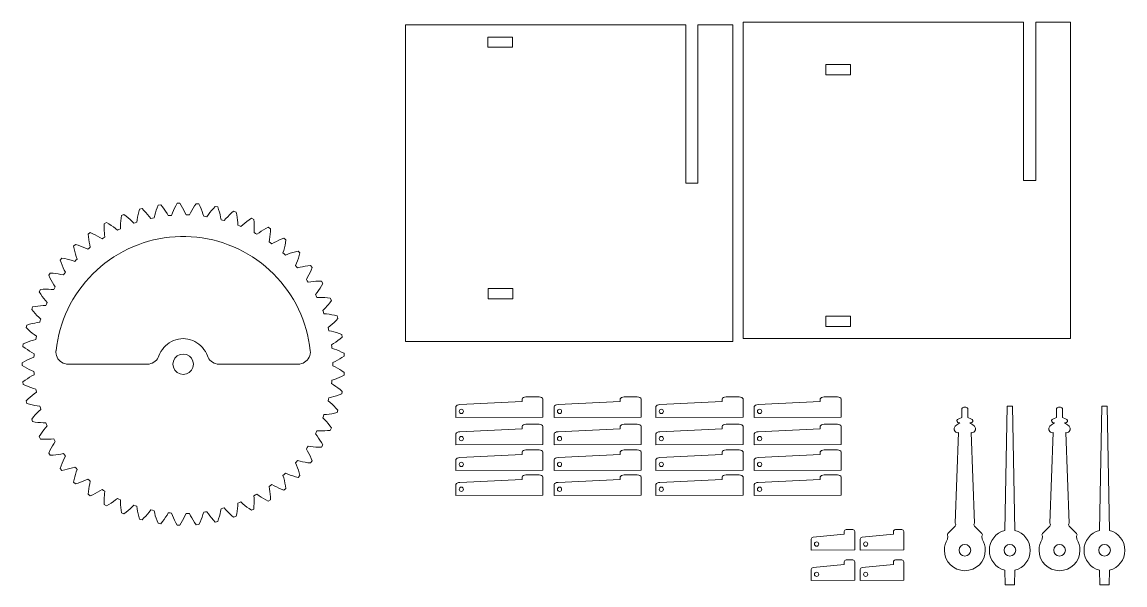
# Model space of a CAD drawing. Header units: inches. Extents: x 66 to 1178, y 184 to 797.
# Drawn here: x 70 to 609, y 522 to 797 of the extents above; entities that cross this region are included whole.
import ezdxf

# ---------------------------------------------------------------- set-up
doc = ezdxf.new("R2010")
doc.units = ezdxf.units.IN
doc.header["$MEASUREMENT"] = 0
doc.layers.add('Layer 1', color=7, linetype='Continuous')

# ---------------------------------------------------------------- blocks, each defined once
blk = doc.blocks.new('block 2')
at = {"layer": 'Layer 1', "color": 250, "lineweight": 13, "true_color": 0x1d1d1b}
for points in [[(582.28, 797.28), (565.28, 797.28), (565.28, 719.86), (559.28, 719.86), (559.28, 797.28), (422.28, 797.28), (422.28, 642.44), (582.28, 642.44), (582.28, 797.28)], [(474.78, 776.44), (468.79, 776.44), (462.78, 776.44), (462.78, 771.44), (474.78, 771.44), (474.78, 776.44)], [(474.78, 653.44), (468.79, 653.44), (462.78, 653.44), (462.78, 648.44), (474.78, 648.44), (474.78, 653.44)]]:
    blk.add_lwpolyline(points, dxfattribs=at)

msp = doc.modelspace()

# ---------------------------------------------------------------- linework, layer by layer
at = {"layer": 'Layer 1', "color": 250, "lineweight": 13, "true_color": 0x1d1d1b}
for points in [[(400.25, 795.96), (417.25, 795.96), (417.25, 641.11), (257.25, 641.11), (257.25, 795.96), (394.25, 795.96), (394.25, 718.53), (400.25, 718.53), (400.25, 795.96)], [(309.62, 784.96), (303.62, 784.96), (297.62, 784.96), (297.62, 789.96), (309.62, 789.96), (309.62, 784.96)], [(225.17, 627.37), (224.02, 627.99), (222.91, 628.62), (221.75, 629.15), (221.75, 630.75), (222.91, 631.29), (224.02, 631.86), (225.17, 632.53), (226.28, 633.2), (227.4, 633.95), (227.31, 635.28), (226.11, 635.86), (224.91, 636.44), (223.75, 636.93), (222.55, 637.38), (221.35, 637.78), (221.27, 638.62), (221.13, 639.38), (222.2, 640.05), (223.27, 640.75), (224.33, 641.56), (225.36, 642.36), (226.37, 643.24), (226.15, 644.53), (224.87, 644.98), (223.62, 645.38), (222.38, 645.73), (221.13, 646.04), (219.89, 646.31), (219.71, 647.11), (219.53, 647.87), (220.51, 648.67), (221.49, 649.51), (222.42, 650.4), (223.36, 651.33), (224.25, 652.32), (223.89, 653.56), (222.55, 653.87), (221.27, 654.14), (219.98, 654.36), (218.74, 654.54), (217.49, 654.63), (217.18, 655.38), (216.92, 656.14), (217.8, 657.03), (219.49, 658.98), (220.29, 660), (221.09, 661.12), (220.56, 662.31), (219.23, 662.45), (217.89, 662.54), (216.61, 662.63), (215.31, 662.63), (214.07, 662.58), (213.72, 663.34), (213.32, 664), (214.12, 665.03), (214.83, 666.05), (215.54, 667.16), (216.25, 668.27), (216.87, 669.43), (216.2, 670.58), (214.87, 670.58), (213.58, 670.49), (212.25, 670.4), (211.01, 670.27), (209.76, 670.09), (209.27, 670.76), (208.87, 671.43), (209.49, 672.49), (210.12, 673.6), (210.69, 674.81), (211.23, 676), (211.72, 677.2), (210.92, 678.27), (209.63, 678.09), (208.3, 677.87), (207.05, 677.65), (205.81, 677.34), (204.57, 677.03), (204.03, 677.65), (203.54, 678.23), (204.03, 679.38), (204.52, 680.58), (204.97, 681.78), (205.32, 683.07), (205.72, 684.36), (204.79, 685.29), (203.5, 684.98), (202.21, 684.58), (200.97, 684.18), (199.77, 683.78), (198.61, 683.29), (197.99, 683.87), (197.41, 684.36), (197.81, 685.55), (198.12, 686.8), (198.44, 688.09), (198.66, 689.38), (198.88, 690.71), (197.86, 691.51), (196.61, 691.07), (195.37, 690.53), (194.22, 690), (193.06, 689.42), (191.95, 688.8), (191.28, 689.29), (190.66, 689.73), (190.88, 690.98), (191.06, 692.27), (191.19, 693.55), (191.28, 694.84), (191.33, 696.18), (190.22, 696.89), (189.02, 696.27), (187.91, 695.64), (186.8, 694.93), (185.73, 694.27), (184.71, 693.51), (183.95, 693.91), (183.29, 694.31), (183.37, 695.55), (183.37, 698.13), (183.29, 699.42), (183.2, 700.75), (182, 701.33), (180.89, 700.58), (179.82, 699.82), (178.8, 698.97), (177.87, 698.17), (176.93, 697.33), (176.13, 697.64), (175.42, 697.91), (175.38, 699.2), (175.24, 700.44), (175.07, 701.73), (174.85, 703.02), (174.58, 704.35), (173.33, 704.75), (172.31, 703.91), (171.33, 702.97), (170.44, 702.08), (169.56, 701.15), (168.76, 700.17), (167.96, 700.39), (167.2, 700.62), (166.98, 701.82), (166.71, 703.11), (166.4, 704.35), (166, 705.59), (165.6, 706.89), (164.31, 707.15), (163.42, 706.17), (162.53, 705.15), (161.74, 704.13), (160.98, 703.11), (160.31, 702.04), (159.47, 702.17), (158.71, 702.31), (158.36, 703.5), (157.91, 704.71), (157.47, 705.91), (156.94, 707.11), (156.36, 708.35), (155.07, 708.44), (154.27, 707.37), (153.56, 706.26), (152.89, 705.15), (152.27, 704.04), (151.69, 702.93), (150.85, 702.93), (150.09, 702.97), (149.56, 704.13), (149.02, 705.28), (148.4, 706.4), (147.73, 707.55), (147.02, 708.71), (145.74, 708.66), (145.07, 707.46), (144.49, 706.31), (143.96, 705.11), (143.47, 703.95), (143.02, 702.75), (142.18, 702.66), (141.42, 702.62), (140.8, 703.68), (140.09, 704.75), (139.33, 705.82), (138.58, 706.89), (137.73, 707.95), (136.45, 707.73), (135.91, 706.49), (135.46, 705.24), (135.07, 704.04), (134.75, 702.8), (134.44, 701.55), (133.64, 701.42), (132.89, 701.24), (132.09, 702.26), (131.29, 703.24), (130.44, 704.22), (129.51, 705.15), (128.58, 706.09), (127.29, 705.73), (126.98, 704.44), (126.67, 703.15), (126.4, 701.91), (126.22, 700.62), (126.09, 699.38), (125.29, 699.11), (124.53, 698.89), (123.69, 699.78), (122.76, 700.66), (121.78, 701.51), (120.76, 702.35), (119.69, 703.2), (118.49, 702.66), (118.31, 701.38), (118.14, 700.04), (118.05, 698.75), (118, 697.47), (118, 696.22), (117.25, 695.86), (116.53, 695.51), (115.6, 696.31), (114.58, 697.11), (113.51, 697.82), (112.4, 698.53), (111.25, 699.25), (110.09, 698.62), (110.05, 697.25), (110.05, 695.95), (110.23, 693.38), (110.4, 692.13), (109.69, 691.69), (109.03, 691.29), (107.96, 691.96), (106.85, 692.58), (105.69, 693.2), (104.54, 693.78), (103.29, 694.31), (102.23, 693.56), (102.36, 692.22), (102.54, 690.94), (102.76, 689.65), (102.98, 688.4), (103.29, 687.16), (102.67, 686.63), (102.05, 686.14), (100.9, 686.71), (99.74, 687.2), (98.54, 687.69), (97.3, 688.09), (96.01, 688.49), (95.03, 687.6), (95.34, 686.32), (95.66, 685.03), (96.01, 683.78), (96.41, 682.58), (96.86, 681.38), (96.28, 680.8), (95.74, 680.23), (94.54, 680.63), (93.3, 681.03), (92.06, 681.34), (90.77, 681.61), (89.44, 681.87), (88.59, 680.85), (89.04, 679.61), (89.48, 678.36), (90.02, 677.16), (90.55, 676.01), (91.13, 674.9), (90.64, 674.23), (90.15, 673.61), (88.9, 673.87), (87.66, 674.1), (86.37, 674.27), (85.09, 674.41), (83.75, 674.5), (83, 673.43), (83.57, 672.19), (84.2, 671.03), (84.82, 669.92), (85.53, 668.81), (86.19, 667.79), (85.79, 667.08), (85.4, 666.41), (84.15, 666.5), (82.86, 666.59), (80.24, 666.59), (78.91, 666.5), (78.33, 665.34), (79.04, 664.19), (79.8, 663.12), (80.55, 662.1), (81.35, 661.08), (82.2, 660.14), (81.84, 659.39), (81.53, 658.68), (80.29, 658.63), (79, 658.54), (77.71, 658.41), (76.42, 658.23), (75.09, 658.01), (74.65, 656.77), (75.49, 655.74), (76.34, 654.72), (77.22, 653.79), (78.16, 652.9), (79.09, 652.05), (78.82, 651.25), (78.6, 650.49), (77.36, 650.32), (76.11, 650.09), (74.82, 649.83), (73.58, 649.47), (72.29, 649.07), (71.98, 647.83), (72.96, 646.89), (73.93, 646), (74.91, 645.16), (75.93, 644.4), (76.96, 643.65), (76.82, 642.85), (76.69, 642.09), (75.45, 641.74), (74.25, 641.38), (73, 640.93), (71.8, 640.45), (70.56, 639.91), (70.38, 638.62), (71.45, 637.82), (72.56, 637.07), (73.62, 636.36), (74.74, 635.69), (75.85, 635.07), (75.8, 634.27), (75.76, 633.47), (74.56, 632.98), (73.4, 632.49), (72.25, 631.91), (71.09, 631.29), (69.94, 630.62), (69.94, 629.29), (71.09, 628.62), (72.25, 628), (73.4, 627.42), (74.56, 626.89), (75.76, 626.44), (75.8, 625.6), (75.85, 624.8), (74.74, 624.22), (73.62, 623.55), (72.56, 622.84), (71.45, 622.09), (70.38, 621.29), (70.56, 620), (71.8, 619.46), (73, 618.97), (74.25, 618.53), (75.45, 618.13), (76.69, 617.82), (76.82, 617.02), (76.96, 616.22), (75.93, 615.5), (74.91, 614.7), (73.93, 613.91), (72.96, 613.02), (71.98, 612.08), (72.29, 610.8), (73.58, 610.44), (74.82, 610.08), (76.11, 609.82), (77.36, 609.55), (78.6, 609.37), (78.87, 608.57), (79.09, 607.86), (78.16, 607.02), (77.22, 606.08), (76.34, 605.15), (75.49, 604.17), (74.65, 603.15), (75.09, 601.9), (76.42, 601.68), (77.71, 601.51), (79, 601.37), (80.29, 601.28), (81.53, 601.24), (81.84, 600.48), (82.2, 599.77), (81.35, 598.79), (80.55, 597.81), (79.8, 596.79), (79.04, 595.68), (78.33, 594.57), (78.91, 593.37), (80.24, 593.33), (81.58, 593.28), (82.86, 593.33), (84.15, 593.37), (85.39, 593.5), (85.79, 592.79), (86.19, 592.12), (85.53, 591.06), (84.82, 589.99), (84.2, 588.84), (83.57, 587.68), (82.99, 586.48), (83.75, 585.41), (85.08, 585.5), (86.37, 585.59), (87.66, 585.77), (88.9, 585.99), (90.14, 586.26), (90.64, 585.59), (91.13, 584.97), (90.55, 583.86), (90.01, 582.7), (89.48, 581.5), (89.04, 580.3), (88.59, 579.02), (89.44, 578.04), (90.77, 578.26), (92.06, 578.57), (93.3, 578.88), (94.54, 579.24), (95.74, 579.64), (96.32, 579.06), (96.85, 578.48), (96.41, 577.33), (96.01, 576.08), (95.65, 574.84), (95.34, 573.6), (95.03, 572.26), (96.01, 571.37), (97.3, 571.77), (98.54, 572.22), (99.74, 572.71), (100.9, 573.19), (102.05, 573.73), (102.67, 573.19), (103.29, 572.71), (102.98, 571.51), (102.76, 570.26), (102.54, 568.98), (102.36, 567.69), (102.23, 566.35), (103.29, 565.55), (104.54, 566.13), (105.69, 566.71), (106.85, 567.29), (107.96, 567.95), (109.03, 568.62), (109.73, 568.18), (110.4, 567.78), (110.23, 566.53), (110.05, 563.95), (110.05, 562.62), (110.09, 561.29), (111.25, 560.66), (112.4, 561.33), (113.51, 562.04), (114.58, 562.8), (115.6, 563.55), (116.53, 564.35), (117.29, 564), (118, 563.69), (118, 562.4), (118.05, 561.16), (118.13, 559.82), (118.31, 558.54), (118.49, 557.2), (119.69, 556.71), (120.76, 557.51), (121.78, 558.36), (122.76, 559.25), (123.69, 560.13), (124.53, 561.02), (125.33, 560.76), (126.09, 560.49), (126.22, 559.25), (126.4, 558), (126.67, 556.71), (126.98, 555.43), (127.29, 554.14), (128.58, 553.83), (129.51, 554.76), (130.44, 555.69), (131.29, 556.67), (132.09, 557.65), (132.89, 558.67), (133.69, 558.49), (134.44, 558.32), (134.75, 557.11), (135.06, 555.87), (135.46, 554.63), (135.91, 553.38), (136.44, 552.14), (137.73, 551.96), (138.57, 552.98), (139.33, 554.05), (140.09, 555.12), (140.8, 556.18), (141.42, 557.29), (142.26, 557.21), (143.02, 557.16), (143.46, 555.96), (143.95, 554.76), (144.49, 553.6), (145.07, 552.41), (145.73, 551.25), (147.02, 551.21), (147.73, 552.36), (148.4, 553.47), (149.02, 554.63), (149.56, 555.78), (150.09, 556.94), (150.89, 556.94), (151.69, 556.98), (152.27, 555.87), (152.89, 554.76), (153.55, 553.65), (154.27, 552.54), (155.07, 551.43), (156.35, 551.56), (156.93, 552.76), (157.47, 553.96), (157.91, 555.21), (158.36, 556.41), (158.71, 557.6), (159.51, 557.74), (160.31, 557.83), (160.98, 556.81), (161.73, 555.78), (162.53, 554.76), (163.42, 553.74), (164.31, 552.76), (165.6, 553.03), (166, 554.27), (166.4, 555.56), (166.71, 556.8), (166.98, 558.05), (167.2, 559.29), (168, 559.52), (168.75, 559.74), (169.55, 558.76), (170.44, 557.83), (171.33, 556.9), (172.31, 556.01), (173.33, 555.12), (174.57, 555.56), (174.84, 556.85), (175.06, 558.14), (175.24, 559.43), (175.37, 560.71), (175.42, 561.96), (176.18, 562.27), (176.93, 562.58), (177.86, 561.74), (178.8, 560.89), (179.82, 560.09), (180.89, 559.34), (182, 558.58), (183.2, 559.12), (183.28, 560.45), (183.37, 561.78), (183.37, 564.36), (183.28, 565.6), (183.99, 566), (184.71, 566.4), (185.73, 565.65), (186.79, 564.94), (187.9, 564.27), (189.01, 563.6), (190.21, 562.98), (191.32, 563.69), (191.28, 565.02), (191.19, 566.36), (191.06, 567.65), (190.88, 568.89), (190.66, 570.13), (191.32, 570.63), (191.95, 571.07), (193.06, 570.49), (194.21, 569.91), (195.37, 569.33), (196.61, 568.85), (197.85, 568.36), (198.88, 569.2), (198.65, 570.53), (198.43, 571.82), (198.12, 573.07), (197.81, 574.31), (197.41, 575.51), (198.03, 576.09), (198.61, 576.62), (199.76, 576.13), (200.96, 575.69), (202.21, 575.29), (203.49, 574.93), (204.79, 574.62), (205.72, 575.55), (205.32, 576.84), (204.96, 578.09), (204.52, 579.33), (204.03, 580.53), (203.54, 581.64), (204.07, 582.26), (204.56, 582.89), (205.81, 582.53), (207.05, 582.26), (208.29, 582), (209.62, 581.78), (210.91, 581.64), (211.71, 582.66), (211.23, 583.91), (210.69, 585.11), (210.11, 586.26), (209.49, 587.37), (208.87, 588.48), (209.31, 589.15), (209.76, 589.82), (211, 589.64), (212.25, 589.46), (213.58, 589.37), (214.87, 589.33), (216.2, 589.33), (216.87, 590.44), (216.24, 591.64), (215.53, 592.75), (214.82, 593.82), (214.11, 594.88), (213.31, 595.86), (213.71, 596.62), (214.07, 597.33), (215.31, 597.29), (216.6, 597.29), (217.89, 597.33), (219.22, 597.46), (220.55, 597.6), (221.09, 598.8), (220.29, 599.86), (219.48, 600.93), (218.64, 601.91), (217.8, 602.84), (216.91, 603.77), (217.22, 604.53), (217.48, 605.28), (218.73, 605.38), (219.97, 605.55), (221.26, 605.73), (222.55, 606), (223.88, 606.31), (224.24, 607.55), (223.35, 608.53), (222.41, 609.51), (221.48, 610.4), (220.51, 611.2), (219.53, 612), (219.7, 612.8), (219.88, 613.56), (221.13, 613.82), (222.37, 614.13), (223.61, 614.49), (224.86, 614.89), (226.15, 615.38), (226.37, 616.67), (225.35, 617.51), (224.33, 618.35), (223.26, 619.11), (222.19, 619.82), (221.13, 620.49), (221.26, 621.34), (221.35, 622.09), (222.55, 622.49), (223.75, 622.98), (224.9, 623.47), (226.1, 624), (227.3, 624.63), (227.39, 625.96), (226.28, 626.67), (225.17, 627.37)], [(210.78, 636.57), (210.42, 639.2), (209.98, 641.82), (209.45, 644.4), (208.78, 646.97), (207.98, 649.51), (207.09, 652), (206.12, 654.49), (205, 656.89), (203.85, 659.24), (202.52, 661.55), (201.14, 663.82), (199.67, 666), (198.07, 668.13), (196.43, 670.22), (194.65, 672.22), (192.83, 674.13), (190.92, 675.95), (188.92, 677.69), (186.88, 679.37), (184.74, 680.93), (182.52, 682.44), (180.26, 683.82), (177.95, 685.11), (175.59, 686.31), (173.19, 687.37), (170.71, 688.4), (168.22, 689.24), (165.68, 690.04), (163.11, 690.71), (160.53, 691.24), (157.91, 691.73), (155.29, 692.04), (152.62, 692.26), (150, 692.4), (147.33, 692.4), (144.71, 692.26), (142.05, 692.04), (139.43, 691.73), (136.8, 691.24), (134.23, 690.71), (131.65, 690.04), (129.12, 689.24), (126.63, 688.4), (124.14, 687.37), (121.74, 686.31), (119.39, 685.11), (117.08, 683.82), (114.81, 682.44), (112.59, 680.93), (110.46, 679.37), (108.41, 677.69), (106.41, 675.95), (104.5, 674.13), (102.68, 672.22), (100.91, 670.22), (99.26, 668.13), (97.66, 666), (96.2, 663.82), (94.82, 661.55), (93.49, 659.24), (92.33, 656.89), (91.22, 654.49), (90.24, 652), (89.35, 649.51), (88.55, 646.97), (87.89, 644.4), (87.35, 641.82), (86.91, 639.2), (86.55, 636.57)], [(309.76, 661.96), (303.76, 661.96), (297.76, 661.96), (297.76, 666.95), (309.76, 666.95), (309.76, 661.96)], [(160.49, 634), (160.04, 635.11), (159.51, 636.17), (158.84, 637.15), (158.13, 638.13), (157.29, 638.97), (156.4, 639.77), (155.42, 640.44), (154.4, 641.06), (153.33, 641.55), (152.18, 641.95), (151.02, 642.22), (149.87, 642.4), (148.67, 642.44), (147.47, 642.4), (146.31, 642.22), (145.16, 641.95), (144, 641.55), (142.94, 641.06), (141.91, 640.44), (140.94, 639.77), (140.05, 638.97), (139.2, 638.13), (138.49, 637.15), (137.83, 636.17), (137.29, 635.11), (136.85, 634)], [(86.51, 636.57), (86.47, 635.77), (86.55, 634.93), (86.78, 634.13), (87.09, 633.33), (87.49, 632.62), (88.02, 631.95), (88.6, 631.37), (89.26, 630.88), (90.02, 630.53), (90.82, 630.22), (91.62, 630.04), (92.46, 630)], [(204.83, 630), (205.67, 630.04), (206.47, 630.22), (207.27, 630.53), (208.03, 630.88), (208.69, 631.37), (209.27, 631.95), (209.8, 632.62), (210.2, 633.33), (210.51, 634.13), (210.74, 634.93), (210.83, 635.77), (210.78, 636.57)], [(131.16, 630), (132.01, 630.04), (132.81, 630.22), (133.56, 630.49), (134.32, 630.88), (134.98, 631.37), (135.56, 631.91), (136.09, 632.57), (136.49, 633.28), (136.85, 634.04)], [(153.47, 628.35), (152.76, 626.98), (151.65, 625.86), (150.22, 625.2), (148.67, 624.93), (147.16, 625.2), (145.74, 625.91), (144.67, 627.02), (143.96, 628.44), (143.69, 629.95), (143.96, 631.51), (144.67, 632.88), (145.78, 633.99), (147.2, 634.71), (148.76, 634.93), (150.27, 634.71), (151.69, 633.95), (152.76, 632.84), (153.47, 631.46), (153.73, 629.91), (153.47, 628.35)], [(153.73, 629.91), (153.47, 628.35), (152.76, 626.98), (151.64, 625.86), (150.22, 625.2), (148.67, 624.93), (147.16, 625.2), (145.74, 625.91), (144.67, 627.02), (143.96, 628.44), (143.69, 629.95), (143.96, 631.51), (144.67, 632.88), (145.78, 634), (147.2, 634.71), (148.76, 634.93), (150.27, 634.71), (151.69, 633.95), (152.76, 632.84), (153.47, 631.46), (153.73, 629.91)], [(153.73, 629.91), (153.47, 628.35), (152.76, 626.98), (151.64, 625.86), (150.22, 625.2), (148.67, 624.93), (147.16, 625.2), (145.74, 625.91), (144.67, 627.02), (143.96, 628.44), (143.69, 629.95), (143.96, 631.51), (144.67, 632.88), (145.78, 634), (147.2, 634.71), (148.76, 634.93), (150.27, 634.71), (151.69, 633.95), (152.76, 632.84), (153.47, 631.46), (153.73, 629.91)], [(160.49, 634.04), (160.84, 633.28), (161.24, 632.57), (161.77, 631.91), (162.35, 631.37), (163.02, 630.88), (163.77, 630.49), (164.53, 630.22), (165.33, 630.04), (166.17, 630)], [(92.46, 629.95), (131.16, 629.95)], [(166.17, 629.95), (204.83, 629.95)]]:
    msp.add_lwpolyline(points, dxfattribs=at)
for points, knots in [([(281.95, 603.88), (281.95, 603.88), (281.95, 609.26), (281.95, 609.26), (282.13, 609.75), (282.89, 610.13), (283.87, 610.22), (283.87, 610.22), (314.27, 611.7), (314.27, 611.7), (314.27, 611.7), (314.27, 612.98), (314.27, 612.98), (314.45, 613.47), (315.21, 613.85), (316.19, 613.94), (316.19, 613.94), (322.59, 613.94), (322.59, 613.94), (323.56, 613.85), (324.33, 613.47), (324.51, 612.98), (324.51, 612.98), (324.51, 604), (324.51, 604), (324.51, 604), (281.95, 603.88), (281.95, 603.88)], [0, 0, 0, 0, 1, 1, 1, 2, 2, 2, 3, 3, 3, 4, 4, 4, 5, 5, 5, 6, 6, 6, 7, 7, 7, 8, 8, 8, 9, 9, 9, 9]), ([(329.95, 603.88), (329.95, 603.88), (329.95, 609.26), (329.95, 609.26), (330.13, 609.75), (330.9, 610.13), (331.87, 610.22), (331.87, 610.22), (362.27, 611.7), (362.27, 611.7), (362.27, 611.7), (362.27, 612.98), (362.27, 612.98), (362.45, 613.47), (363.22, 613.85), (364.19, 613.94), (364.19, 613.94), (370.59, 613.94), (370.59, 613.94), (371.57, 613.85), (372.33, 613.47), (372.51, 612.98), (372.51, 612.98), (372.51, 604), (372.51, 604), (372.51, 604), (329.95, 603.88), (329.95, 603.88)], [0, 0, 0, 0, 1, 1, 1, 2, 2, 2, 3, 3, 3, 4, 4, 4, 5, 5, 5, 6, 6, 6, 7, 7, 7, 8, 8, 8, 9, 9, 9, 9]), ([(379.72, 603.88), (379.72, 603.88), (379.72, 609.26), (379.72, 609.26), (379.9, 609.75), (380.66, 610.13), (381.64, 610.22), (381.64, 610.22), (412.04, 611.7), (412.04, 611.7), (412.04, 611.7), (412.04, 612.98), (412.04, 612.98), (412.22, 613.47), (412.98, 613.85), (413.95, 613.94), (413.95, 613.94), (420.36, 613.94), (420.36, 613.94), (421.33, 613.85), (422.09, 613.47), (422.28, 612.98), (422.28, 612.98), (422.28, 604), (422.28, 604), (422.28, 604), (379.72, 603.88), (379.72, 603.88)], [0, 0, 0, 0, 1, 1, 1, 2, 2, 2, 3, 3, 3, 4, 4, 4, 5, 5, 5, 6, 6, 6, 7, 7, 7, 8, 8, 8, 9, 9, 9, 9]), ([(427.72, 603.88), (427.72, 603.88), (427.72, 609.26), (427.72, 609.26), (427.9, 609.75), (428.66, 610.13), (429.64, 610.22), (429.64, 610.22), (460.04, 611.7), (460.04, 611.7), (460.04, 611.7), (460.04, 612.98), (460.04, 612.98), (460.22, 613.47), (460.98, 613.85), (461.95, 613.94), (461.95, 613.94), (468.36, 613.94), (468.36, 613.94), (469.33, 613.85), (470.09, 613.47), (470.28, 612.98), (470.28, 612.98), (470.28, 604), (470.28, 604), (470.28, 604), (427.72, 603.88), (427.72, 603.88)], [0, 0, 0, 0, 1, 1, 1, 2, 2, 2, 3, 3, 3, 4, 4, 4, 5, 5, 5, 6, 6, 6, 7, 7, 7, 8, 8, 8, 9, 9, 9, 9]), ([(555.15, 548.6), (555.15, 548.6), (553.9, 609.45), (553.9, 609.45), (553.9, 609.45), (551.4, 609.45), (551.4, 609.45), (551.4, 609.45), (550.15, 548.6), (550.15, 548.6), (545.84, 547.49), (542.65, 543.57), (542.65, 538.91), (542.65, 534.25), (545.84, 530.34), (550.15, 529.23), (550.15, 529.23), (550.4, 521.99), (550.4, 521.99), (550.4, 521.99), (554.9, 521.99), (554.9, 521.99), (554.9, 521.99), (555.15, 529.23), (555.15, 529.23), (559.46, 530.34), (562.65, 534.25), (562.65, 538.91), (562.65, 543.57), (559.46, 547.49), (555.15, 548.6)], [0, 0, 0, 0, 1, 1, 1, 2, 2, 2, 3, 3, 3, 4, 4, 4, 5, 5, 5, 6, 6, 6, 7, 7, 7, 8, 8, 8, 9, 9, 9, 10, 10, 10, 10]), ([(601.41, 548.6), (601.41, 548.6), (600.16, 609.45), (600.16, 609.45), (600.16, 609.45), (597.66, 609.45), (597.66, 609.45), (597.66, 609.45), (596.41, 548.6), (596.41, 548.6), (592.09, 547.49), (588.91, 543.57), (588.91, 538.91), (588.91, 534.25), (592.09, 530.34), (596.41, 529.23), (596.41, 529.23), (596.66, 521.99), (596.66, 521.99), (596.66, 521.99), (601.16, 521.99), (601.16, 521.99), (601.16, 521.99), (601.41, 529.23), (601.41, 529.23), (605.72, 530.34), (608.91, 534.25), (608.91, 538.91), (608.91, 543.57), (605.72, 547.49), (601.41, 548.6)], [0, 0, 0, 0, 1, 1, 1, 2, 2, 2, 3, 3, 3, 4, 4, 4, 5, 5, 5, 6, 6, 6, 7, 7, 7, 8, 8, 8, 9, 9, 9, 10, 10, 10, 10]), ([(284.59, 607.9), (285.17, 607.9), (285.63, 607.44), (285.63, 606.86), (285.63, 606.29), (285.17, 605.82), (284.59, 605.82), (284.02, 605.82), (283.55, 606.29), (283.55, 606.86), (283.55, 607.44), (284.02, 607.9), (284.59, 607.9)], [0, 0, 0, 0, 1, 1, 1, 2, 2, 2, 3, 3, 3, 4, 4, 4, 4]), ([(332.59, 607.9), (333.16, 607.9), (333.63, 607.44), (333.63, 606.86), (333.63, 606.29), (333.16, 605.82), (332.59, 605.82), (332.02, 605.82), (331.55, 606.29), (331.55, 606.86), (331.55, 607.44), (332.02, 607.9), (332.59, 607.9)], [0, 0, 0, 0, 1, 1, 1, 2, 2, 2, 3, 3, 3, 4, 4, 4, 4]), ([(382.36, 607.9), (382.93, 607.9), (383.4, 607.44), (383.4, 606.86), (383.4, 606.29), (382.93, 605.82), (382.36, 605.82), (381.78, 605.82), (381.32, 606.29), (381.32, 606.86), (381.32, 607.44), (381.78, 607.9), (382.36, 607.9)], [0, 0, 0, 0, 1, 1, 1, 2, 2, 2, 3, 3, 3, 4, 4, 4, 4]), ([(430.36, 607.9), (430.93, 607.9), (431.4, 607.44), (431.4, 606.86), (431.4, 606.29), (430.93, 605.82), (430.36, 605.82), (429.78, 605.82), (429.32, 606.29), (429.32, 606.86), (429.32, 607.44), (429.78, 607.9), (430.36, 607.9)], [0, 0, 0, 0, 1, 1, 1, 2, 2, 2, 3, 3, 3, 4, 4, 4, 4]), ([(539.09, 544.35), (539.09, 544.35), (538.94, 545.78), (538.94, 545.78), (539.33, 546.17), (539.33, 546.81), (538.94, 547.2), (538.94, 547.2), (535.4, 550.74), (535.4, 550.74), (535.01, 551.12), (535.01, 551.76), (535.4, 552.15), (535.4, 552.15), (533.71, 596.5), (533.71, 596.5), (534.3, 596.37), (534.9, 596.52), (535.37, 597), (536.35, 597.97), (535.98, 599.46), (534.57, 600.31), (534.57, 600.31), (533.08, 601.2), (533.08, 601.2), (533.46, 601.18), (533.84, 601.26), (534.14, 601.49), (534.86, 602.01), (534.59, 602.82), (533.55, 603.28), (533.55, 603.28), (532.17, 603.89), (532.17, 603.89), (532.17, 603.89), (532.17, 607.91), (532.17, 607.91), (532.17, 608.46), (531.72, 608.91), (531.17, 608.91), (531.17, 608.91), (530.17, 608.91), (530.17, 608.91), (529.62, 608.91), (529.17, 608.46), (529.17, 607.91), (529.17, 607.91), (529.17, 603.89), (529.17, 603.89), (529.17, 603.89), (527.79, 603.28), (527.79, 603.28), (526.75, 602.82), (526.48, 602.01), (527.2, 601.49), (527.51, 601.26), (527.88, 601.18), (528.26, 601.2), (528.26, 601.2), (526.77, 600.31), (526.77, 600.31), (525.36, 599.46), (525, 597.97), (525.97, 597), (526.44, 596.52), (527.04, 596.37), (527.63, 596.5), (527.63, 596.5), (525.94, 552.15), (525.94, 552.15), (526.33, 551.76), (526.33, 551.13), (525.94, 550.74), (525.94, 550.74), (522.4, 547.2), (522.4, 547.2), (522.02, 546.81), (522.02, 546.18), (522.4, 545.79), (522.4, 545.79), (522.25, 544.35), (522.25, 544.35), (521.26, 542.8), (520.67, 540.95), (520.67, 538.97), (520.67, 533.45), (525.15, 528.97), (530.68, 528.97), (536.2, 528.97), (540.68, 533.44), (540.68, 538.97), (540.67, 540.95), (540.09, 542.8), (539.09, 544.35)], [0, 0, 0, 0, 1, 1, 1, 2, 2, 2, 3, 3, 3, 4, 4, 4, 5, 5, 5, 6, 6, 6, 7, 7, 7, 8, 8, 8, 9, 9, 9, 10, 10, 10, 11, 11, 11, 12, 12, 12, 13, 13, 13, 14, 14, 14, 15, 15, 15, 16, 16, 16, 17, 17, 17, 18, 18, 18, 19, 19, 19, 20, 20, 20, 21, 21, 21, 22, 22, 22, 23, 23, 23, 24, 24, 24, 25, 25, 25, 26, 26, 26, 27, 27, 27, 28, 28, 28, 29, 29, 29, 30, 30, 30, 31, 31, 31, 31]), ([(585.35, 544.35), (585.35, 544.35), (585.19, 545.78), (585.19, 545.78), (585.58, 546.17), (585.58, 546.81), (585.19, 547.2), (585.19, 547.2), (581.66, 550.74), (581.66, 550.74), (581.27, 551.12), (581.27, 551.76), (581.66, 552.15), (581.66, 552.15), (579.97, 596.5), (579.97, 596.5), (580.56, 596.37), (581.15, 596.52), (581.63, 597), (582.6, 597.97), (582.24, 599.46), (580.83, 600.31), (580.83, 600.31), (579.34, 601.2), (579.34, 601.2), (579.71, 601.18), (580.09, 601.26), (580.4, 601.49), (581.12, 602.01), (580.85, 602.82), (579.8, 603.28), (579.8, 603.28), (578.43, 603.89), (578.43, 603.89), (578.43, 603.89), (578.43, 607.91), (578.43, 607.91), (578.43, 608.46), (577.98, 608.91), (577.43, 608.91), (577.43, 608.91), (576.43, 608.91), (576.43, 608.91), (575.88, 608.91), (575.43, 608.46), (575.43, 607.91), (575.43, 607.91), (575.43, 603.89), (575.43, 603.89), (575.43, 603.89), (574.05, 603.28), (574.05, 603.28), (573.01, 602.82), (572.74, 602.01), (573.46, 601.49), (573.76, 601.26), (574.14, 601.18), (574.52, 601.2), (574.52, 601.2), (573.03, 600.31), (573.03, 600.31), (571.61, 599.46), (571.25, 597.97), (572.22, 597), (572.7, 596.52), (573.3, 596.37), (573.88, 596.5), (573.88, 596.5), (572.2, 552.15), (572.2, 552.15), (572.59, 551.76), (572.59, 551.13), (572.2, 550.74), (572.2, 550.74), (568.66, 547.2), (568.66, 547.2), (568.27, 546.81), (568.27, 546.18), (568.66, 545.79), (568.66, 545.79), (568.51, 544.35), (568.51, 544.35), (567.51, 542.8), (566.93, 540.95), (566.93, 538.97), (566.93, 533.45), (571.41, 528.97), (576.93, 528.97), (582.45, 528.97), (586.93, 533.44), (586.93, 538.97), (586.93, 540.95), (586.35, 542.8), (585.35, 544.35)], [0, 0, 0, 0, 1, 1, 1, 2, 2, 2, 3, 3, 3, 4, 4, 4, 5, 5, 5, 6, 6, 6, 7, 7, 7, 8, 8, 8, 9, 9, 9, 10, 10, 10, 11, 11, 11, 12, 12, 12, 13, 13, 13, 14, 14, 14, 15, 15, 15, 16, 16, 16, 17, 17, 17, 18, 18, 18, 19, 19, 19, 20, 20, 20, 21, 21, 21, 22, 22, 22, 23, 23, 23, 24, 24, 24, 25, 25, 25, 26, 26, 26, 27, 27, 27, 28, 28, 28, 29, 29, 29, 30, 30, 30, 31, 31, 31, 31]), ([(281.95, 590.6), (281.95, 590.6), (281.95, 595.98), (281.95, 595.98), (282.13, 596.47), (282.89, 596.85), (283.87, 596.94), (283.87, 596.94), (314.27, 598.42), (314.27, 598.42), (314.27, 598.42), (314.27, 599.7), (314.27, 599.7), (314.45, 600.19), (315.21, 600.57), (316.19, 600.66), (316.19, 600.66), (322.59, 600.66), (322.59, 600.66), (323.56, 600.57), (324.33, 600.19), (324.51, 599.7), (324.51, 599.7), (324.51, 590.72), (324.51, 590.72), (324.51, 590.72), (281.95, 590.6), (281.95, 590.6)], [0, 0, 0, 0, 1, 1, 1, 2, 2, 2, 3, 3, 3, 4, 4, 4, 5, 5, 5, 6, 6, 6, 7, 7, 7, 8, 8, 8, 9, 9, 9, 9]), ([(329.95, 590.6), (329.95, 590.6), (329.95, 595.98), (329.95, 595.98), (330.13, 596.47), (330.9, 596.85), (331.87, 596.94), (331.87, 596.94), (362.27, 598.42), (362.27, 598.42), (362.27, 598.42), (362.27, 599.7), (362.27, 599.7), (362.45, 600.19), (363.22, 600.57), (364.19, 600.66), (364.19, 600.66), (370.59, 600.66), (370.59, 600.66), (371.57, 600.57), (372.33, 600.19), (372.51, 599.7), (372.51, 599.7), (372.51, 590.72), (372.51, 590.72), (372.51, 590.72), (329.95, 590.6), (329.95, 590.6)], [0, 0, 0, 0, 1, 1, 1, 2, 2, 2, 3, 3, 3, 4, 4, 4, 5, 5, 5, 6, 6, 6, 7, 7, 7, 8, 8, 8, 9, 9, 9, 9]), ([(379.72, 590.6), (379.72, 590.6), (379.72, 595.98), (379.72, 595.98), (379.9, 596.47), (380.66, 596.85), (381.64, 596.94), (381.64, 596.94), (412.04, 598.42), (412.04, 598.42), (412.04, 598.42), (412.04, 599.7), (412.04, 599.7), (412.22, 600.19), (412.98, 600.57), (413.95, 600.66), (413.95, 600.66), (420.36, 600.66), (420.36, 600.66), (421.33, 600.57), (422.09, 600.19), (422.28, 599.7), (422.28, 599.7), (422.28, 590.72), (422.28, 590.72), (422.28, 590.72), (379.72, 590.6), (379.72, 590.6)], [0, 0, 0, 0, 1, 1, 1, 2, 2, 2, 3, 3, 3, 4, 4, 4, 5, 5, 5, 6, 6, 6, 7, 7, 7, 8, 8, 8, 9, 9, 9, 9]), ([(427.72, 590.6), (427.72, 590.6), (427.72, 595.98), (427.72, 595.98), (427.9, 596.47), (428.66, 596.85), (429.64, 596.94), (429.64, 596.94), (460.04, 598.42), (460.04, 598.42), (460.04, 598.42), (460.04, 599.7), (460.04, 599.7), (460.22, 600.19), (460.98, 600.57), (461.95, 600.66), (461.95, 600.66), (468.36, 600.66), (468.36, 600.66), (469.33, 600.57), (470.09, 600.19), (470.28, 599.7), (470.28, 599.7), (470.28, 590.72), (470.28, 590.72), (470.28, 590.72), (427.72, 590.6), (427.72, 590.6)], [0, 0, 0, 0, 1, 1, 1, 2, 2, 2, 3, 3, 3, 4, 4, 4, 5, 5, 5, 6, 6, 6, 7, 7, 7, 8, 8, 8, 9, 9, 9, 9]), ([(284.59, 594.62), (285.17, 594.62), (285.63, 594.15), (285.63, 593.58), (285.63, 593), (285.17, 592.54), (284.59, 592.54), (284.02, 592.54), (283.55, 593), (283.55, 593.58), (283.55, 594.15), (284.02, 594.62), (284.59, 594.62)], [0, 0, 0, 0, 1, 1, 1, 2, 2, 2, 3, 3, 3, 4, 4, 4, 4]), ([(332.59, 594.62), (333.16, 594.62), (333.63, 594.15), (333.63, 593.58), (333.63, 593), (333.16, 592.54), (332.59, 592.54), (332.02, 592.54), (331.55, 593), (331.55, 593.58), (331.55, 594.15), (332.02, 594.62), (332.59, 594.62)], [0, 0, 0, 0, 1, 1, 1, 2, 2, 2, 3, 3, 3, 4, 4, 4, 4]), ([(382.36, 594.62), (382.93, 594.62), (383.4, 594.15), (383.4, 593.58), (383.4, 593), (382.93, 592.54), (382.36, 592.54), (381.78, 592.54), (381.32, 593), (381.32, 593.58), (381.32, 594.15), (381.78, 594.62), (382.36, 594.62)], [0, 0, 0, 0, 1, 1, 1, 2, 2, 2, 3, 3, 3, 4, 4, 4, 4]), ([(430.36, 594.62), (430.93, 594.62), (431.4, 594.15), (431.4, 593.58), (431.4, 593), (430.93, 592.54), (430.36, 592.54), (429.78, 592.54), (429.32, 593), (429.32, 593.58), (429.32, 594.15), (429.78, 594.62), (430.36, 594.62)], [0, 0, 0, 0, 1, 1, 1, 2, 2, 2, 3, 3, 3, 4, 4, 4, 4]), ([(281.95, 577.98), (281.95, 577.98), (281.95, 583.36), (281.95, 583.36), (282.13, 583.85), (282.89, 584.23), (283.87, 584.32), (283.87, 584.32), (314.27, 585.8), (314.27, 585.8), (314.27, 585.8), (314.27, 587.08), (314.27, 587.08), (314.45, 587.57), (315.21, 587.95), (316.19, 588.04), (316.19, 588.04), (322.59, 588.04), (322.59, 588.04), (323.56, 587.95), (324.33, 587.57), (324.51, 587.08), (324.51, 587.08), (324.51, 578.1), (324.51, 578.1), (324.51, 578.1), (281.95, 577.98), (281.95, 577.98)], [0, 0, 0, 0, 1, 1, 1, 2, 2, 2, 3, 3, 3, 4, 4, 4, 5, 5, 5, 6, 6, 6, 7, 7, 7, 8, 8, 8, 9, 9, 9, 9]), ([(329.95, 577.98), (329.95, 577.98), (329.95, 583.36), (329.95, 583.36), (330.13, 583.85), (330.9, 584.23), (331.87, 584.32), (331.87, 584.32), (362.27, 585.8), (362.27, 585.8), (362.27, 585.8), (362.27, 587.08), (362.27, 587.08), (362.45, 587.57), (363.22, 587.95), (364.19, 588.04), (364.19, 588.04), (370.59, 588.04), (370.59, 588.04), (371.57, 587.95), (372.33, 587.57), (372.51, 587.08), (372.51, 587.08), (372.51, 578.1), (372.51, 578.1), (372.51, 578.1), (329.95, 577.98), (329.95, 577.98)], [0, 0, 0, 0, 1, 1, 1, 2, 2, 2, 3, 3, 3, 4, 4, 4, 5, 5, 5, 6, 6, 6, 7, 7, 7, 8, 8, 8, 9, 9, 9, 9]), ([(379.72, 577.98), (379.72, 577.98), (379.72, 583.36), (379.72, 583.36), (379.9, 583.85), (380.66, 584.23), (381.64, 584.32), (381.64, 584.32), (412.04, 585.8), (412.04, 585.8), (412.04, 585.8), (412.04, 587.08), (412.04, 587.08), (412.22, 587.57), (412.98, 587.95), (413.95, 588.04), (413.95, 588.04), (420.36, 588.04), (420.36, 588.04), (421.33, 587.95), (422.09, 587.57), (422.28, 587.08), (422.28, 587.08), (422.28, 578.1), (422.28, 578.1), (422.28, 578.1), (379.72, 577.98), (379.72, 577.98)], [0, 0, 0, 0, 1, 1, 1, 2, 2, 2, 3, 3, 3, 4, 4, 4, 5, 5, 5, 6, 6, 6, 7, 7, 7, 8, 8, 8, 9, 9, 9, 9]), ([(427.72, 577.98), (427.72, 577.98), (427.72, 583.36), (427.72, 583.36), (427.9, 583.85), (428.66, 584.23), (429.64, 584.32), (429.64, 584.32), (460.04, 585.8), (460.04, 585.8), (460.04, 585.8), (460.04, 587.08), (460.04, 587.08), (460.22, 587.57), (460.98, 587.95), (461.95, 588.04), (461.95, 588.04), (468.36, 588.04), (468.36, 588.04), (469.33, 587.95), (470.09, 587.57), (470.28, 587.08), (470.28, 587.08), (470.28, 578.1), (470.28, 578.1), (470.28, 578.1), (427.72, 577.98), (427.72, 577.98)], [0, 0, 0, 0, 1, 1, 1, 2, 2, 2, 3, 3, 3, 4, 4, 4, 5, 5, 5, 6, 6, 6, 7, 7, 7, 8, 8, 8, 9, 9, 9, 9]), ([(284.59, 582), (285.17, 582), (285.63, 581.53), (285.63, 580.96), (285.63, 580.38), (285.17, 579.92), (284.59, 579.92), (284.02, 579.92), (283.55, 580.38), (283.55, 580.96), (283.55, 581.53), (284.02, 582), (284.59, 582)], [0, 0, 0, 0, 1, 1, 1, 2, 2, 2, 3, 3, 3, 4, 4, 4, 4]), ([(332.59, 582), (333.16, 582), (333.63, 581.53), (333.63, 580.96), (333.63, 580.38), (333.16, 579.92), (332.59, 579.92), (332.02, 579.92), (331.55, 580.38), (331.55, 580.96), (331.55, 581.53), (332.02, 582), (332.59, 582)], [0, 0, 0, 0, 1, 1, 1, 2, 2, 2, 3, 3, 3, 4, 4, 4, 4]), ([(382.36, 582), (382.93, 582), (383.4, 581.53), (383.4, 580.96), (383.4, 580.38), (382.93, 579.92), (382.36, 579.92), (381.78, 579.92), (381.32, 580.38), (381.32, 580.96), (381.32, 581.53), (381.78, 582), (382.36, 582)], [0, 0, 0, 0, 1, 1, 1, 2, 2, 2, 3, 3, 3, 4, 4, 4, 4]), ([(430.36, 582), (430.93, 582), (431.4, 581.53), (431.4, 580.96), (431.4, 580.38), (430.93, 579.92), (430.36, 579.92), (429.78, 579.92), (429.32, 580.38), (429.32, 580.96), (429.32, 581.53), (429.78, 582), (430.36, 582)], [0, 0, 0, 0, 1, 1, 1, 2, 2, 2, 3, 3, 3, 4, 4, 4, 4]), ([(281.95, 565.81), (281.95, 565.81), (281.95, 571.19), (281.95, 571.19), (282.13, 571.68), (282.89, 572.06), (283.87, 572.15), (283.87, 572.15), (314.27, 573.63), (314.27, 573.63), (314.27, 573.63), (314.27, 574.91), (314.27, 574.91), (314.45, 575.4), (315.21, 575.78), (316.19, 575.87), (316.19, 575.87), (322.59, 575.87), (322.59, 575.87), (323.56, 575.78), (324.33, 575.4), (324.51, 574.91), (324.51, 574.91), (324.51, 565.93), (324.51, 565.93), (324.51, 565.93), (281.95, 565.81), (281.95, 565.81)], [0, 0, 0, 0, 1, 1, 1, 2, 2, 2, 3, 3, 3, 4, 4, 4, 5, 5, 5, 6, 6, 6, 7, 7, 7, 8, 8, 8, 9, 9, 9, 9]), ([(329.95, 565.81), (329.95, 565.81), (329.95, 571.19), (329.95, 571.19), (330.13, 571.68), (330.9, 572.06), (331.87, 572.15), (331.87, 572.15), (362.27, 573.63), (362.27, 573.63), (362.27, 573.63), (362.27, 574.91), (362.27, 574.91), (362.45, 575.4), (363.22, 575.78), (364.19, 575.87), (364.19, 575.87), (370.59, 575.87), (370.59, 575.87), (371.57, 575.78), (372.33, 575.4), (372.51, 574.91), (372.51, 574.91), (372.51, 565.93), (372.51, 565.93), (372.51, 565.93), (329.95, 565.81), (329.95, 565.81)], [0, 0, 0, 0, 1, 1, 1, 2, 2, 2, 3, 3, 3, 4, 4, 4, 5, 5, 5, 6, 6, 6, 7, 7, 7, 8, 8, 8, 9, 9, 9, 9]), ([(379.72, 565.81), (379.72, 565.81), (379.72, 571.19), (379.72, 571.19), (379.9, 571.68), (380.66, 572.06), (381.64, 572.15), (381.64, 572.15), (412.04, 573.63), (412.04, 573.63), (412.04, 573.63), (412.04, 574.91), (412.04, 574.91), (412.22, 575.4), (412.98, 575.78), (413.95, 575.87), (413.95, 575.87), (420.36, 575.87), (420.36, 575.87), (421.33, 575.78), (422.09, 575.4), (422.28, 574.91), (422.28, 574.91), (422.28, 565.93), (422.28, 565.93), (422.28, 565.93), (379.72, 565.81), (379.72, 565.81)], [0, 0, 0, 0, 1, 1, 1, 2, 2, 2, 3, 3, 3, 4, 4, 4, 5, 5, 5, 6, 6, 6, 7, 7, 7, 8, 8, 8, 9, 9, 9, 9]), ([(427.72, 565.81), (427.72, 565.81), (427.72, 571.19), (427.72, 571.19), (427.9, 571.68), (428.66, 572.06), (429.64, 572.15), (429.64, 572.15), (460.04, 573.63), (460.04, 573.63), (460.04, 573.63), (460.04, 574.91), (460.04, 574.91), (460.22, 575.4), (460.98, 575.78), (461.95, 575.87), (461.95, 575.87), (468.36, 575.87), (468.36, 575.87), (469.33, 575.78), (470.09, 575.4), (470.28, 574.91), (470.28, 574.91), (470.28, 565.93), (470.28, 565.93), (470.28, 565.93), (427.72, 565.81), (427.72, 565.81)], [0, 0, 0, 0, 1, 1, 1, 2, 2, 2, 3, 3, 3, 4, 4, 4, 5, 5, 5, 6, 6, 6, 7, 7, 7, 8, 8, 8, 9, 9, 9, 9]), ([(284.59, 569.83), (285.17, 569.83), (285.63, 569.36), (285.63, 568.79), (285.63, 568.21), (285.17, 567.75), (284.59, 567.75), (284.02, 567.75), (283.55, 568.21), (283.55, 568.79), (283.55, 569.36), (284.02, 569.83), (284.59, 569.83)], [0, 0, 0, 0, 1, 1, 1, 2, 2, 2, 3, 3, 3, 4, 4, 4, 4]), ([(332.59, 569.83), (333.16, 569.83), (333.63, 569.36), (333.63, 568.79), (333.63, 568.21), (333.16, 567.75), (332.59, 567.75), (332.02, 567.75), (331.55, 568.21), (331.55, 568.79), (331.55, 569.36), (332.02, 569.83), (332.59, 569.83)], [0, 0, 0, 0, 1, 1, 1, 2, 2, 2, 3, 3, 3, 4, 4, 4, 4]), ([(382.36, 569.83), (382.93, 569.83), (383.4, 569.36), (383.4, 568.79), (383.4, 568.21), (382.93, 567.75), (382.36, 567.75), (381.78, 567.75), (381.32, 568.21), (381.32, 568.79), (381.32, 569.36), (381.78, 569.83), (382.36, 569.83)], [0, 0, 0, 0, 1, 1, 1, 2, 2, 2, 3, 3, 3, 4, 4, 4, 4]), ([(430.36, 569.83), (430.93, 569.83), (431.4, 569.36), (431.4, 568.79), (431.4, 568.21), (430.93, 567.75), (430.36, 567.75), (429.78, 567.75), (429.32, 568.21), (429.32, 568.79), (429.32, 569.36), (429.78, 569.83), (430.36, 569.83)], [0, 0, 0, 0, 1, 1, 1, 2, 2, 2, 3, 3, 3, 4, 4, 4, 4]), ([(455.58, 538.97), (455.58, 538.97), (455.58, 544.38), (455.58, 544.38), (455.67, 544.87), (456.05, 545.25), (456.54, 545.34), (456.54, 545.34), (471.74, 546.82), (471.74, 546.82), (471.74, 546.82), (471.74, 548.1), (471.74, 548.1), (471.83, 548.59), (472.21, 548.97), (472.7, 549.06), (472.7, 549.06), (475.9, 549.06), (475.9, 549.06), (476.38, 548.97), (476.77, 548.59), (476.86, 548.1), (476.86, 548.1), (476.86, 539.09), (476.86, 539.09), (476.86, 539.09), (455.58, 538.97), (455.58, 538.97)], [0, 0, 0, 0, 1, 1, 1, 2, 2, 2, 3, 3, 3, 4, 4, 4, 5, 5, 5, 6, 6, 6, 7, 7, 7, 8, 8, 8, 9, 9, 9, 9]), ([(479.58, 538.97), (479.58, 538.97), (479.58, 544.38), (479.58, 544.38), (479.67, 544.87), (480.05, 545.25), (480.54, 545.34), (480.54, 545.34), (495.74, 546.82), (495.74, 546.82), (495.74, 546.82), (495.74, 548.1), (495.74, 548.1), (495.83, 548.59), (496.21, 548.97), (496.7, 549.06), (496.7, 549.06), (499.9, 549.06), (499.9, 549.06), (500.39, 548.97), (500.77, 548.59), (500.86, 548.1), (500.86, 548.1), (500.86, 539.09), (500.86, 539.09), (500.86, 539.09), (479.58, 538.97), (479.58, 538.97)], [0, 0, 0, 0, 1, 1, 1, 2, 2, 2, 3, 3, 3, 4, 4, 4, 5, 5, 5, 6, 6, 6, 7, 7, 7, 8, 8, 8, 9, 9, 9, 9]), ([(458.22, 543.02), (458.79, 543.02), (459.26, 542.56), (459.26, 541.98), (459.26, 541.41), (458.79, 540.94), (458.22, 540.94), (457.64, 540.94), (457.18, 541.41), (457.18, 541.98), (457.18, 542.56), (457.64, 543.02), (458.22, 543.02)], [0, 0, 0, 0, 1, 1, 1, 2, 2, 2, 3, 3, 3, 4, 4, 4, 4]), ([(482.22, 543.02), (482.79, 543.02), (483.26, 542.56), (483.26, 541.98), (483.26, 541.41), (482.79, 540.94), (482.22, 540.94), (481.64, 540.94), (481.18, 541.41), (481.18, 541.98), (481.18, 542.56), (481.64, 543.02), (482.22, 543.02)], [0, 0, 0, 0, 1, 1, 1, 2, 2, 2, 3, 3, 3, 4, 4, 4, 4]), ([(530.67, 541.82), (532.25, 541.82), (533.52, 540.54), (533.52, 538.97), (533.52, 537.4), (532.25, 536.12), (530.67, 536.12), (529.1, 536.12), (527.82, 537.4), (527.82, 538.97), (527.82, 540.54), (529.1, 541.82), (530.67, 541.82)], [0, 0, 0, 0, 1, 1, 1, 2, 2, 2, 3, 3, 3, 4, 4, 4, 4]), ([(552.66, 541.82), (554.23, 541.82), (555.51, 540.54), (555.51, 538.97), (555.51, 537.4), (554.23, 536.12), (552.66, 536.12), (551.09, 536.12), (549.81, 537.4), (549.81, 538.97), (549.81, 540.54), (551.09, 541.82), (552.66, 541.82)], [0, 0, 0, 0, 1, 1, 1, 2, 2, 2, 3, 3, 3, 4, 4, 4, 4]), ([(576.93, 541.82), (578.5, 541.82), (579.78, 540.54), (579.78, 538.97), (579.78, 537.4), (578.5, 536.12), (576.93, 536.12), (575.36, 536.12), (574.08, 537.4), (574.08, 538.97), (574.08, 540.54), (575.36, 541.82), (576.93, 541.82)], [0, 0, 0, 0, 1, 1, 1, 2, 2, 2, 3, 3, 3, 4, 4, 4, 4]), ([(598.92, 541.82), (600.49, 541.82), (601.77, 540.54), (601.77, 538.97), (601.77, 537.4), (600.49, 536.12), (598.92, 536.12), (597.34, 536.12), (596.07, 537.4), (596.07, 538.97), (596.07, 540.54), (597.34, 541.82), (598.92, 541.82)], [0, 0, 0, 0, 1, 1, 1, 2, 2, 2, 3, 3, 3, 4, 4, 4, 4]), ([(455.58, 524.18), (455.58, 524.18), (455.58, 529.59), (455.58, 529.59), (455.67, 530.08), (456.05, 530.46), (456.54, 530.55), (456.54, 530.55), (471.74, 532.03), (471.74, 532.03), (471.74, 532.03), (471.74, 533.31), (471.74, 533.31), (471.83, 533.8), (472.21, 534.18), (472.7, 534.27), (472.7, 534.27), (475.9, 534.27), (475.9, 534.27), (476.38, 534.18), (476.77, 533.8), (476.86, 533.31), (476.86, 533.31), (476.86, 524.3), (476.86, 524.3), (476.86, 524.3), (455.58, 524.18), (455.58, 524.18)], [0, 0, 0, 0, 1, 1, 1, 2, 2, 2, 3, 3, 3, 4, 4, 4, 5, 5, 5, 6, 6, 6, 7, 7, 7, 8, 8, 8, 9, 9, 9, 9]), ([(479.58, 524.18), (479.58, 524.18), (479.58, 529.59), (479.58, 529.59), (479.67, 530.08), (480.05, 530.46), (480.54, 530.55), (480.54, 530.55), (495.74, 532.03), (495.74, 532.03), (495.74, 532.03), (495.74, 533.31), (495.74, 533.31), (495.83, 533.8), (496.21, 534.18), (496.7, 534.27), (496.7, 534.27), (499.9, 534.27), (499.9, 534.27), (500.39, 534.18), (500.77, 533.8), (500.86, 533.31), (500.86, 533.31), (500.86, 524.3), (500.86, 524.3), (500.86, 524.3), (479.58, 524.18), (479.58, 524.18)], [0, 0, 0, 0, 1, 1, 1, 2, 2, 2, 3, 3, 3, 4, 4, 4, 5, 5, 5, 6, 6, 6, 7, 7, 7, 8, 8, 8, 9, 9, 9, 9]), ([(458.22, 528.23), (458.79, 528.23), (459.26, 527.76), (459.26, 527.19), (459.26, 526.62), (458.79, 526.15), (458.22, 526.15), (457.64, 526.15), (457.18, 526.62), (457.18, 527.19), (457.18, 527.76), (457.64, 528.23), (458.22, 528.23)], [0, 0, 0, 0, 1, 1, 1, 2, 2, 2, 3, 3, 3, 4, 4, 4, 4]), ([(482.22, 528.23), (482.79, 528.23), (483.26, 527.76), (483.26, 527.19), (483.26, 526.62), (482.79, 526.15), (482.22, 526.15), (481.64, 526.15), (481.18, 526.62), (481.18, 527.19), (481.18, 527.76), (481.64, 528.23), (482.22, 528.23)], [0, 0, 0, 0, 1, 1, 1, 2, 2, 2, 3, 3, 3, 4, 4, 4, 4])]:
    msp.add_open_spline(points, degree=3, knots=knots, dxfattribs=at)

# ---------------------------------------------------------------- block references
at = {"layer": 'Layer 1'}
msp.add_blockref('block 2', (0, 0), dxfattribs=at)

doc.saveas('drawing.dxf')
